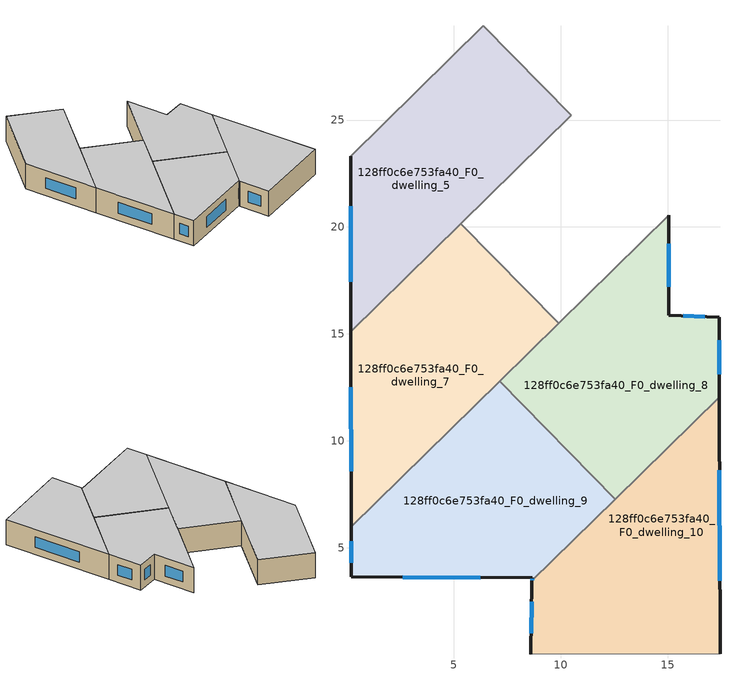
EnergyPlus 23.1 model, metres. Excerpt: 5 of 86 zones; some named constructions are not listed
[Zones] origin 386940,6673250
128ff0c6e753fa40_F0_dwelling_10
 floor ground (EU_floor_Construction): 17.41,12.05 17.44,0.04 8.61,0.02 8.65,3.45 z0
 wall outside (EU_wall_Construction): 17.44,0.04 17.41,12.05 / 8.65,3.45 8.61,0.02 z0:3
 wall adiabatic (EU_wall_Construction): 8.61,0.02 17.44,0.04 z0:3
 wall to 128ff0c6e753fa40_F0_dwelling_8 (EU_wall_Construction): 17.41,12.05 12.55,7.28 z0:3
 wall to 128ff0c6e753fa40_F0_dwelling_9 (EU_wall_Construction): 12.55,7.28 8.65,3.45 z0:3
 window (EU_Window_Construction): 17.43,3.47 17.42,8.62 / 8.64,2.47 8.62,1 z0.86:2.14
 ceiling to 128ff0c6e753fa40_F1_dwelling_10 (EU_floor_Construction): 17.44,0.04 17.41,12.05 8.65,3.45 8.61,0.02 z3
128ff0c6e753fa40_F0_dwelling_5
 floor ground (EU_floor_Construction): 6.38,29.41 10.49,25.22 0.18,15.11 0.17,23.31 z0
 wall outside (EU_wall_Construction): 0.17,23.31 0.18,15.11 z0:3
 wall to 128ff0c6e753fa40_F0_dwelling_4 (EU_wall_Construction): 10.49,25.22 6.38,29.41 0.17,23.31 z0:3
 wall to 128ff0c6e753fa40_F0_dwelling_7 (EU_wall_Construction): 0.18,15.11 5.33,20.16 z0:3
 wall to 128ff0c6e753fa40_F0_dwelling_6 (EU_wall_Construction): 5.33,20.16 10.49,25.22 z0:3
 window (EU_Window_Construction): 0.17,20.96 0.18,17.45 z0.86:2.14
 ceiling to 128ff0c6e753fa40_F1_dwelling_5 (EU_floor_Construction): 10.49,25.22 6.38,29.41 0.17,23.31 0.18,15.11 z3
128ff0c6e753fa40_F0_dwelling_7
 floor ground (EU_floor_Construction): 5.33,20.16 9.9,15.5 0.2,5.98 0.18,15.11 z0
 wall outside (EU_wall_Construction): 0.18,15.11 0.2,5.98 z0:3
 wall to 128ff0c6e753fa40_F0_dwelling_6 (EU_wall_Construction): 9.9,15.5 5.33,20.16 z0:3
 wall to 128ff0c6e753fa40_F0_dwelling_9 (EU_wall_Construction): 0.2,5.98 7.14,12.79 z0:3
 wall to 128ff0c6e753fa40_F0_dwelling_8 (EU_wall_Construction): 7.14,12.79 9.9,15.5 z0:3
 window (EU_Window_Construction): 0.19,12.5 0.2,8.58 z0.86:2.14
 ceiling to 128ff0c6e753fa40_F1_dwelling_7 (EU_floor_Construction): 9.9,15.5 5.33,20.16 0.18,15.11 0.2,5.98 z3
128ff0c6e753fa40_F0_dwelling_8
 floor ground (EU_floor_Construction): 15.04,20.54 15.04,15.88 17.4,15.77 17.41,12.05 12.55,7.28 7.14,12.79 z0
 wall outside (EU_wall_Construction): 17.41,12.05 17.4,15.77 15.04,15.88 15.04,20.54 z0:3
 wall to 128ff0c6e753fa40_F0_dwelling_9 (EU_wall_Construction): 7.14,12.79 12.55,7.28 z0:3
 wall to 128ff0c6e753fa40_F0_dwelling_6 (EU_wall_Construction): 15.04,20.54 9.9,15.5 z0:3
 window (EU_Window_Construction): 17.41,13.11 17.4,14.71 / 15.04,17.21 15.04,19.21 / 16.73,15.8 15.71,15.85 z0.86:2.14
 ceiling to 128ff0c6e753fa40_F1_dwelling_8 (EU_floor_Construction): 17.41,12.05 17.4,15.77 15.04,15.88 15.04,20.54 7.14,12.79 12.55,7.28 z3
128ff0c6e753fa40_F0_dwelling_9
 floor ground (EU_floor_Construction): 7.14,12.79 12.55,7.28 8.65,3.45 8.66,3.6 0.21,3.64 0.2,5.98 z0
 wall outside (EU_wall_Construction): 0.2,5.98 0.21,3.64 8.66,3.6 8.65,3.45 z0:3
 window (EU_Window_Construction): 2.62,3.63 6.24,3.61 / 0.2,5.31 0.21,4.31 / 8.65,3.56 8.65,3.49 z0.86:2.14
 ceiling to 128ff0c6e753fa40_F1_dwelling_9 (EU_floor_Construction): 12.55,7.28 7.14,12.79 0.2,5.98 0.21,3.64 8.66,3.6 8.65,3.45 z3
[SCHEDULE:FILE] Column Number=1; Rows to Skip at Top=0; Number of Hours of Data=8760; Column Separator=Comma; Interpolate to Timestep=No; Minutes per Item=60; Adjust Schedule for Daylight Savings=Yes
Name | File
EU_Step8_GainSchedule_128ff0c6e753fa40_F2_dwelling_3_f000 | ../../schedules/128ff0c6e753fa40/128ff0c6e753fa40_F2_dwelling_3_f000_gain.csv
EU_Step8_GainSchedule_128ff0c6e753fa40_F2_dwelling_4_f000 | ../../schedules/128ff0c6e753fa40/128ff0c6e753fa40_F2_dwelling_4_f000_gain.csv
EU_Step8_GainSchedule_128ff0c6e753fa40_F2_dwelling_5_f000 | ../../schedules/128ff0c6e753fa40/128ff0c6e753fa40_F2_dwelling_5_f000_gain.csv
EU_Step8_GainSchedule_128ff0c6e753fa40_F2_dwelling_6_f000 | ../../schedules/128ff0c6e753fa40/128ff0c6e753fa40_F2_dwelling_6_f000_gain.csv
EU_Step8_GainSchedule_128ff0c6e753fa40_F2_dwelling_7_f000 | ../../schedules/128ff0c6e753fa40/128ff0c6e753fa40_F2_dwelling_7_f000_gain.csv
EU_Step8_GainSchedule_128ff0c6e753fa40_F2_dwelling_8_f000 | ../../schedules/128ff0c6e753fa40/128ff0c6e753fa40_F2_dwelling_8_f000_gain.csv
EU_Step8_GainSchedule_128ff0c6e753fa40_F2_dwelling_9_f000 | ../../schedules/128ff0c6e753fa40/128ff0c6e753fa40_F2_dwelling_9_f000_gain.csv
EU_Step8_GainSchedule_128ff0c6e753fa40_F2_dwelling_10_f000 | ../../schedules/128ff0c6e753fa40/128ff0c6e753fa40_F2_dwelling_10_f000_gain.csv
EU_Step8_GainSchedule_128ff0c6e753fa40_F5_dwelling_2_f000 | ../../schedules/128ff0c6e753fa40/128ff0c6e753fa40_F5_dwelling_2_f000_gain.csv
EU_Step8_GainSchedule_128ff0c6e753fa40_F5_dwelling_3_f000 | ../../schedules/128ff0c6e753fa40/128ff0c6e753fa40_F5_dwelling_3_f000_gain.csv
EU_Step8_GainSchedule_128ff0c6e753fa40_F5_dwelling_4_f000 | ../../schedules/128ff0c6e753fa40/128ff0c6e753fa40_F5_dwelling_4_f000_gain.csv
EU_Step8_GainSchedule_128ff0c6e753fa40_F5_dwelling_5_f000 | ../../schedules/128ff0c6e753fa40/128ff0c6e753fa40_F5_dwelling_5_f000_gain.csv
EU_Step8_GainSchedule_128ff0c6e753fa40_F5_dwelling_6_f000 | ../../schedules/128ff0c6e753fa40/128ff0c6e753fa40_F5_dwelling_6_f000_gain.csv
EU_Step8_GainSchedule_128ff0c6e753fa40_F5_dwelling_7_f000 | ../../schedules/128ff0c6e753fa40/128ff0c6e753fa40_F5_dwelling_7_f000_gain.csv
EU_Step8_GainSchedule_128ff0c6e753fa40_F5_dwelling_8_f000 | ../../schedules/128ff0c6e753fa40/128ff0c6e753fa40_F5_dwelling_8_f000_gain.csv
EU_Step8_GainSchedule_128ff0c6e753fa40_F5_dwelling_9_f000 | ../../schedules/128ff0c6e753fa40/128ff0c6e753fa40_F5_dwelling_9_f000_gain.csv
EU_Step8_GainSchedule_128ff0c6e753fa40_F5_dwelling_10_f000 | ../../schedules/128ff0c6e753fa40/128ff0c6e753fa40_F5_dwelling_10_f000_gain.csv
EU_Step8_GainSchedule_128ff0c6e753fa40_F6_dwelling_0_f000 | ../../schedules/128ff0c6e753fa40/128ff0c6e753fa40_F6_dwelling_0_f000_gain.csv
EU_Step8_GainSchedule_128ff0c6e753fa40_F6_dwelling_1_f000 | ../../schedules/128ff0c6e753fa40/128ff0c6e753fa40_F6_dwelling_1_f000_gain.csv
EU_Step8_GainSchedule_128ff0c6e753fa40_F6_dwelling_2_f000 | ../../schedules/128ff0c6e753fa40/128ff0c6e753fa40_F6_dwelling_2_f000_gain.csv
EU_Step8_GainSchedule_128ff0c6e753fa40_F6_dwelling_3_f000 | ../../schedules/128ff0c6e753fa40/128ff0c6e753fa40_F6_dwelling_3_f000_gain.csv
EU_Step8_GainSchedule_128ff0c6e753fa40_F6_dwelling_4_f000 | ../../schedules/128ff0c6e753fa40/128ff0c6e753fa40_F6_dwelling_4_f000_gain.csv
EU_Step8_GainSchedule_128ff0c6e753fa40_F6_dwelling_5_f000 | ../../schedules/128ff0c6e753fa40/128ff0c6e753fa40_F6_dwelling_5_f000_gain.csv
EU_Step8_GainSchedule_128ff0c6e753fa40_F6_dwelling_6_f000 | ../../schedules/128ff0c6e753fa40/128ff0c6e753fa40_F6_dwelling_6_f000_gain.csv
EU_Step8_GainSchedule_128ff0c6e753fa40_F6_dwelling_7_f000 | ../../schedules/128ff0c6e753fa40/128ff0c6e753fa40_F6_dwelling_7_f000_gain.csv
EU_Step8_GainSchedule_128ff0c6e753fa40_F6_dwelling_8_f000 | ../../schedules/128ff0c6e753fa40/128ff0c6e753fa40_F6_dwelling_8_f000_gain.csv
EU_Step8_GainSchedule_128ff0c6e753fa40_F6_dwelling_9_f000 | ../../schedules/128ff0c6e753fa40/128ff0c6e753fa40_F6_dwelling_9_f000_gain.csv
EU_Step8_GainSchedule_128ff0c6e753fa40_F7_dwelling_0_f000 | ../../schedules/128ff0c6e753fa40/128ff0c6e753fa40_F7_dwelling_0_f000_gain.csv
EU_Step8_GainSchedule_128ff0c6e753fa40_F7_dwelling_1_f000 | ../../schedules/128ff0c6e753fa40/128ff0c6e753fa40_F7_dwelling_1_f000_gain.csv
EU_Step8_GainSchedule_128ff0c6e753fa40_F7_dwelling_2_f000 | ../../schedules/128ff0c6e753fa40/128ff0c6e753fa40_F7_dwelling_2_f000_gain.csv
EU_Step8_GainSchedule_128ff0c6e753fa40_F7_dwelling_3_f000 | ../../schedules/128ff0c6e753fa40/128ff0c6e753fa40_F7_dwelling_3_f000_gain.csv
EU_Step8_GainSchedule_128ff0c6e753fa40_F7_dwelling_4_f000 | ../../schedules/128ff0c6e753fa40/128ff0c6e753fa40_F7_dwelling_4_f000_gain.csv
EU_Step8_GainSchedule_128ff0c6e753fa40_F7_dwelling_5_f000 | ../../schedules/128ff0c6e753fa40/128ff0c6e753fa40_F7_dwelling_5_f000_gain.csv
EU_Step8_GainSchedule_128ff0c6e753fa40_F7_dwelling_6_f000 | ../../schedules/128ff0c6e753fa40/128ff0c6e753fa40_F7_dwelling_6_f000_gain.csv
EU_Step8_GainSchedule_128ff0c6e753fa40_F7_dwelling_7_f000 | ../../schedules/128ff0c6e753fa40/128ff0c6e753fa40_F7_dwelling_7_f000_gain.csv
EU_Step8_GainSchedule_128ff0c6e753fa40_F7_dwelling_8_f000 | ../../schedules/128ff0c6e753fa40/128ff0c6e753fa40_F7_dwelling_8_f000_gain.csv
EU_Step8_GainSchedule_128ff0c6e753fa40_F7_dwelling_9_f000 | ../../schedules/128ff0c6e753fa40/128ff0c6e753fa40_F7_dwelling_9_f000_gain.csv
